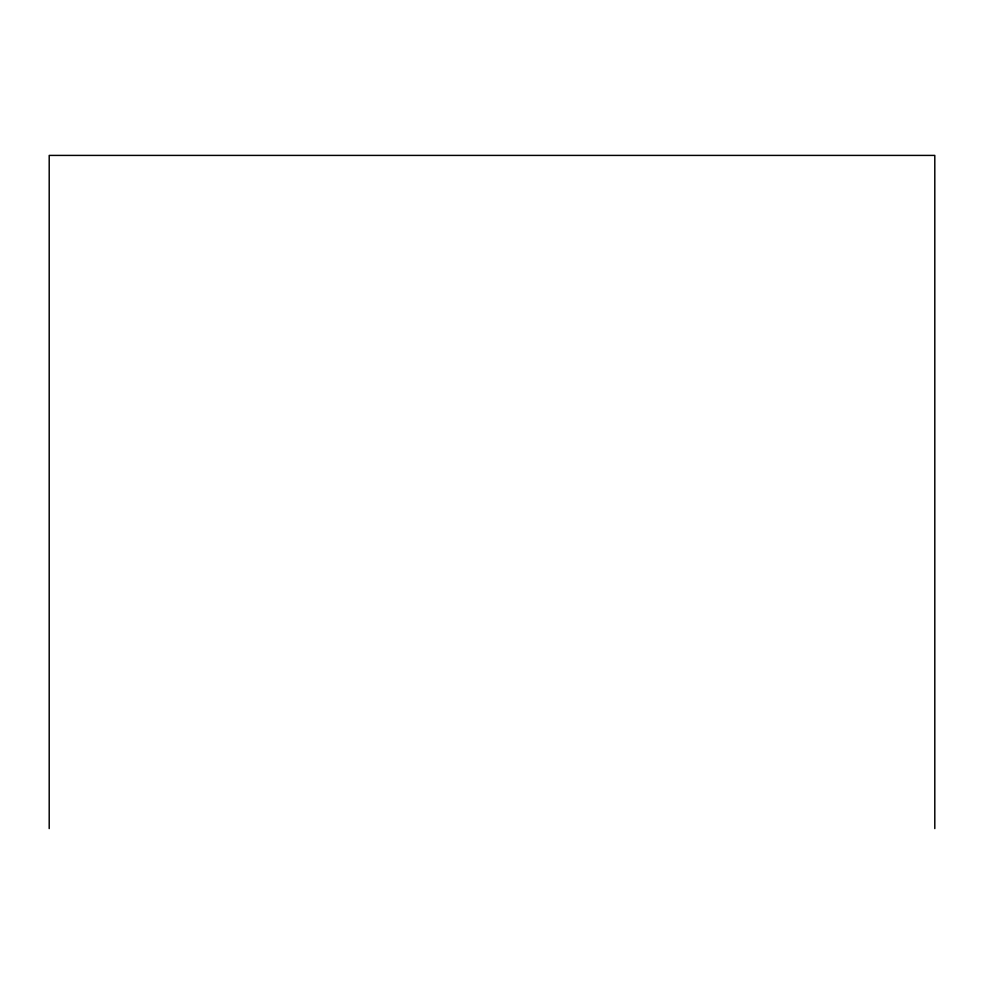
<?xml version="1.0" encoding="UTF-8"?>
<svg xmlns="http://www.w3.org/2000/svg" width="984" height="984" viewBox="0 0 984 984"><rect width="100%" height="100%" fill="white"/><g stroke="black" fill="none" stroke-linecap="round" stroke-linejoin="round"><path stroke-width="1.48" d="M934.8 828.589L934.8 155.41L49.2 155.41L49.2 828.589"/></g></svg>
